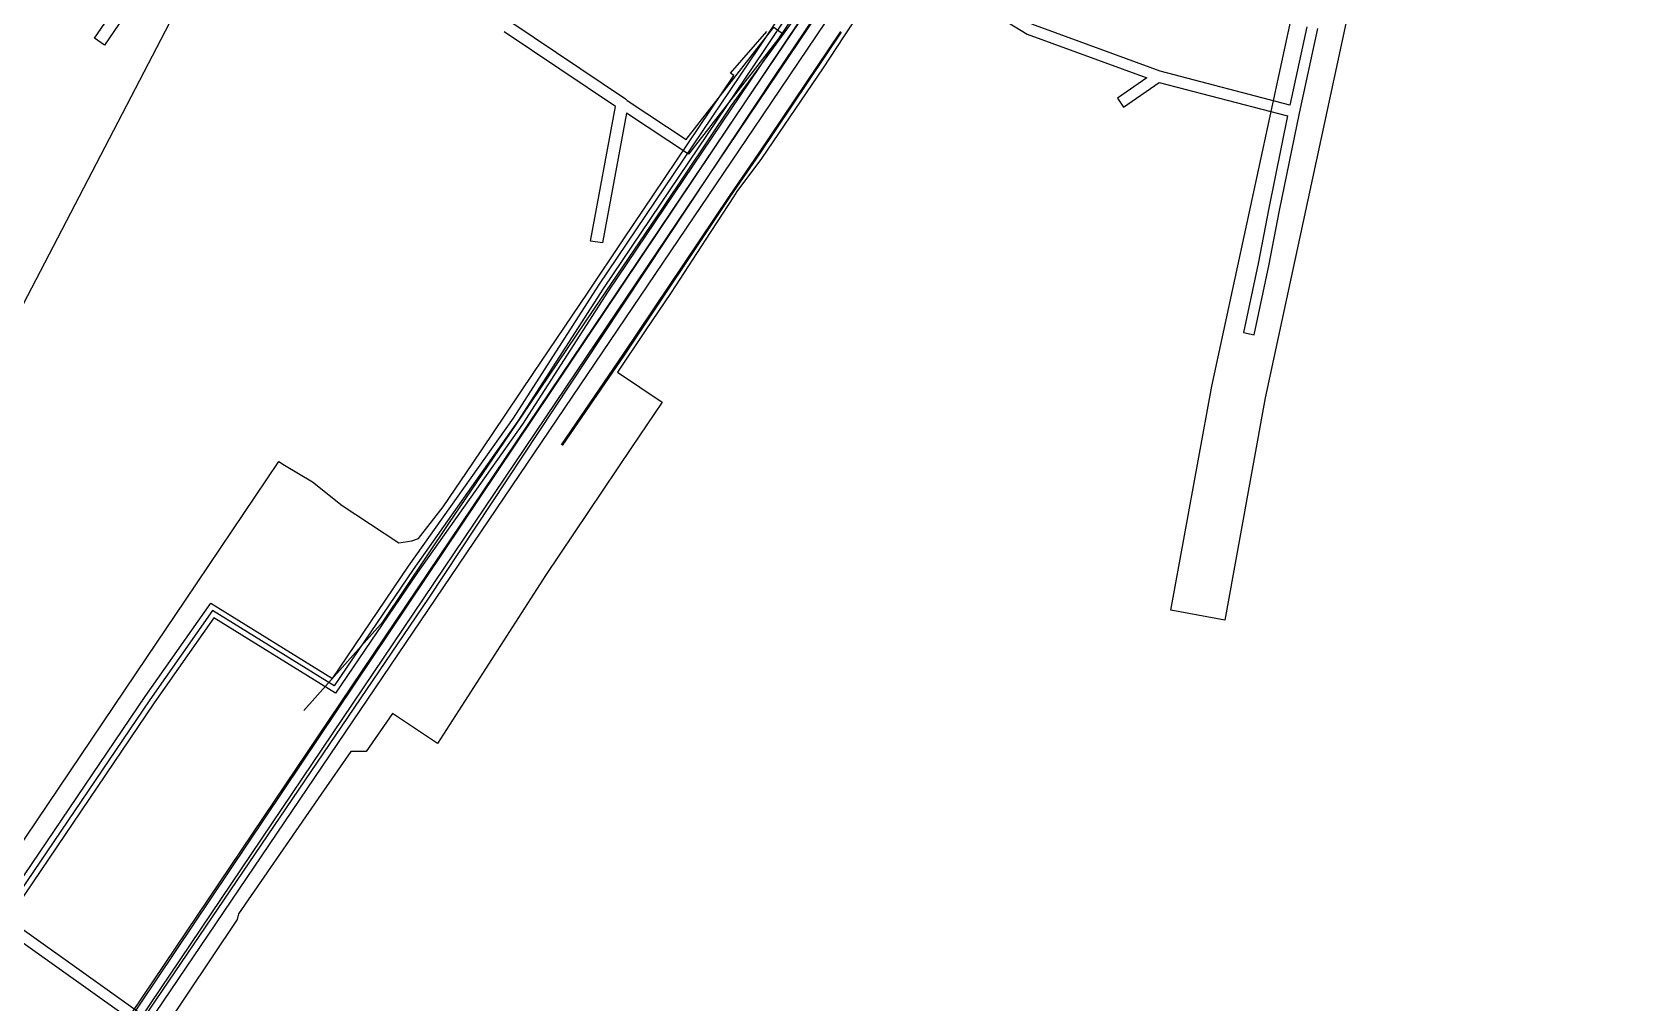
# Model space of a CAD drawing. Header units: metres. Extents: x -1448899 to 1563798, y -293564 to 398817.
# Drawn here: x 1532666 to 1533257, y 386828 to 387183 of the extents above; entities that cross this region are included whole.
import ezdxf

# ---------------------------------------------------------------- set-up
doc = ezdxf.new("R2010")
doc.units = ezdxf.units.M
for name, color, linetype in [('C', 134, 'Continuous'), ('T', 1, 'Continuous'), ('Z', 30, 'Continuous'), ('Газопроводы', 7, 'Continuous'), ('кадастр', 7, 'Continuous')]:
    doc.layers.add(name, color=color, linetype=linetype)

# ---------------------------------------------------------------- blocks, each defined once
blk = doc.blocks.new('A$C0BB7152E')
at = {"layer": 'C', "linetype": 'Continuous'}
for points in [[(1532977.39, 387203.63), (1532962.53, 387181.33), (1532955.01, 387170.03), (1532932.47, 387136.85), (1532923.51, 387124.74), (1532922.25, 387122.8), (1532912.11, 387107.31), (1532899.42, 387087.8), (1532889.95, 387073.74), (1532879.78, 387058.64), (1532896.16, 387047.61), (1532884.99, 387031.02), (1532853.43, 386984.15), (1532813.98, 386922.74), (1532797.5, 386933.65), (1532787.93, 386919.85), (1532782.27, 386919.8), (1532771.36, 386904.24), (1532741.18, 386860.41), (1532740.71, 386858.35), (1532647.84, 386719.84)], [(1532647.19, 386864.49), (1532707.58, 386954.17), (1532721.73, 386975.2), (1532755.87, 387025.92), (1532758.01, 387024.62), (1532768.2, 387018.47), (1532779.11, 387009.84), (1532799.85, 386996.17), (1532804.63, 386996.9), (1532806.97, 386997.74), (1532816.1, 387009.29), (1532826.93, 387025.37), (1532834.21, 387036.18), (1532849.26, 387058.51), (1532860.42, 387075.1), (1532869.04, 387087.9), (1532882.17, 387107.41), (1532892.98, 387123.47), (1532901.55, 387136.2), (1532913.84, 387154.46), (1532922.41, 387167.17), (1532921.16, 387168.03), (1532934.51, 387183.27)]]:
    blk.add_lwpolyline(points, dxfattribs=at)
at = {"layer": 'T', "linetype": 'Continuous'}
for points in [[(1532859.74, 387031.76), (1532882.4, 387064.89), (1532921.07, 387122.79), (1532931.94, 387138.54), (1532961.82, 387183.01)], [(1532859.28, 387032.08), (1532881.92, 387065.13), (1532920.78, 387123.08), (1532931.66, 387138.84), (1532961.54, 387183.3)], [(1533330.57, 387567.05), (1533274, 387556.26), (1533216.53, 387544.1), (1533193.93, 387536.43), (1533174.02, 387522.56), (1533148.19, 387484.78), (1533102.62, 387418.08), (1532923.45, 387153.07), (1532596.95, 386668.16), (1532501.82, 386525.68), (1532463.24, 386470.75), (1532364.18, 386323.11), (1532278.05, 386197.05), (1532195.94, 386075.2), (1532063.54, 385880.4), (1531928.37, 385674.27)], [(1531934.83, 385669.49), (1532071.49, 385875.31), (1532203.45, 386070.48), (1532286.31, 386192.02), (1532371.45, 386319.02), (1532470.86, 386466.5), (1532497.05, 386506.13), (1532602.58, 386664.36), (1532929.87, 387147.97), (1533109.5, 387414.14), (1533154.44, 387480.52), (1533178.92, 387517.57), (1533196.83, 387528.9), (1533218.91, 387532.64), (1533276.64, 387542.75), (1533333.71, 387553.63)], [(1532064.33, 385872.03), (1533175.95, 387529.37), (1533203.37, 387541.48)], [(1533216.73, 387532.26), (1533172.46, 387515.46), (1533167.14, 387509.68), (1533152.77, 387486.79), (1533098.63, 387406.47), (1533045.06, 387327.01), (1532998.78, 387258.35), (1532937.35, 387167.22), (1532873.99, 387071.58), (1532810.63, 386975.94), (1532667.81, 386765.52), (1532524.99, 386555.1), (1532479.89, 386488.38), (1532403.68, 386375.5), (1532346.97, 386290.94), (1532292.36, 386209.52), (1532231.58, 386118.89), (1532181.03, 386043.53), (1532122.68, 385957.78), (1533172.46, 387515.46)], [(1533162.43, 387515.89), (1533154.53, 387505.18), (1533111.68, 387441.91), (1533082.13, 387397.43), (1533060.27, 387365.97), (1533034.71, 387328.22), (1532997.57, 387271.25), (1532964.96, 387223.72), (1532933.37, 387176.37), (1532874.68, 387089.36), (1532843.38, 387040.66), (1532805.03, 386986.44), (1532776.13, 386943.81), (1532731.6, 386971.39), (1532708.71, 386938.73), (1532656.13, 386861.1), (1532653.98, 386858.22), (1532649.48, 386852.18), (1532588.17, 386895.63), (1532585.35, 386897.71), (1532581.82, 386900.16), (1532575.32, 386889.29)], [(1532765.03, 386934.85), (1532794.11, 386967.41), (1532818.17, 387003.22), (1532844.83, 387042.56), (1532871.41, 387081.94), (1532896.31, 387118.47), (1532921.55, 387156.25), (1532948, 387192.55), (1532970.65, 387229.72), (1532994.19, 387264.45), (1533016.33, 387297.19), (1533037.77, 387329.04), (1533061.42, 387364.03), (1533084.97, 387398.44)]]:
    blk.add_lwpolyline(points, dxfattribs=at)
at = {"layer": 'Z', "linetype": 'Continuous'}
for points in [[(1532066.67, 375431.54), (1531673.18, 376679.56), (1531389.95, 377957.12), (1531219.14, 379254.51), (1531162.06, 380561.85), (1531219.14, 381869.18), (1531389.95, 383166.57), (1531673.18, 384444.13), (1532066.67, 385692.15), (1532567.45, 386901.12), (1533171.68, 388061.85), (1533874.78, 389165.49), (1534671.4, 390203.66), (1535555.46, 391168.45), (1536520.25, 392052.51), (1537558.42, 392849.13), (1538662.06, 393552.23), (1539822.79, 394156.46), (1541031.76, 394657.24), (1542279.78, 395050.73), (1543557.34, 395333.96), (1544854.73, 395504.77)], [(1533710.26, 387285.68), (1533629.25, 387271.12), (1533488.73, 387243.43), (1533276.59, 387203.68), (1533212.06, 387524.79), (1533163.69, 387514.22), (1533156.17, 387504.03), (1533113.34, 387440.8), (1533083.78, 387396.31), (1533061.92, 387364.84), (1533036.38, 387327.12), (1532999.24, 387270.14), (1532966.62, 387222.6), (1532935.02, 387175.25), (1532876.35, 387088.27), (1532845.03, 387039.54), (1532806.68, 386985.3), (1532776.71, 386941.1), (1532732.15, 386968.69), (1532710.35, 386937.6), (1532656.87, 386858.62), (1532725.1, 386809.85)], [(1532719.72, 386808.81), (1532654.39, 386855.42)], [(1532654.5, 386862.26), (1532707.06, 386939.87), (1532731.04, 386974.08), (1532775.55, 386946.52), (1532803.39, 386987.58), (1532841.72, 387041.79), (1532873.01, 387090.46), (1532931.71, 387177.49), (1532963.3, 387224.84)], [(1533132.06, 387184.97), (1533125.84, 387156.3), (1533078.37, 387168.72), (1533031.42, 387185.99)], [(1532978.41, 387213.79), (1533029.66, 387182.37), (1533073.43, 387166.27), (1533062.7, 387158.9), (1533064.96, 387155.6), (1533078.04, 387164.57), (1533125.01, 387152.39), (1533118.13, 387118.59), (1533114.24, 387098.39), (1533108.87, 387073.14), (1533112.78, 387072.31), (1533118.16, 387097.59), (1533122.05, 387117.81), (1533129.31, 387153.43), (1533136.02, 387184.37)], [(1532840.82, 387186.8), (1532882.78, 387158.67), (1532883.42, 387158.01), (1532904.92, 387143.74), (1532937.04, 387184.93), (1532940.24, 387182.54), (1532905.81, 387138.34), (1532883.14, 387153.38), (1532874.33, 387105.89), (1532869.97, 387106.6), (1532879.12, 387155.82), (1532838.35, 387183.15)], [(1532719.01, 387217.67), (1532692.08, 387178.33), (1532688.43, 387180.81), (1532715.37, 387220.14)]]:
    blk.add_lwpolyline(points, dxfattribs=at)
blk.add_lwpolyline([(1533148.05, 387194.09), (1533116.84, 387049.2), (1533101.97, 386967.82), (1533082.32, 386971.51), (1533097.31, 387053.52), (1533127.13, 387191.8), (1533099.7, 387211.39), (1533054.03, 387229.39), (1533011.18, 387254.74), (1532883.65, 387340.78), (1532826.45, 387378.12), (1532821.57, 387386.63), (1532823.4, 387392.47), (1532839.66, 387393.52), (1532935.64, 387329.98), (1533022.18, 387271.44), (1533063.51, 387247.01), (1533109.43, 387228.94), (1533144.07, 387204.27)], close=True, dxfattribs=at)
blk = doc.blocks.new('A$C0ab4c2d5')
at = {"layer": 'кадастр', "rotation": 359.5536696139991}
blk.add_blockref('A$C0BB7152E', (-1535830.43, -375345.19), dxfattribs=at)

msp = doc.modelspace()

# ---------------------------------------------------------------- block references
at = {"layer": 'Газопроводы', "rotation": 0.4463303860005405}
msp.add_blockref('A$C0ab4c2d5', (1532859.94, 387297.7), dxfattribs=at)

# ---------------------------------------------------------------- next in the draw order: linework, layer by layer
at = {"layer": 'Газопроводы', "color": 6, "lineweight": 200}
msp.add_circle((1532929.52, 387447.66), 11368.91, dxfattribs=at)

doc.saveas('drawing.dxf')
